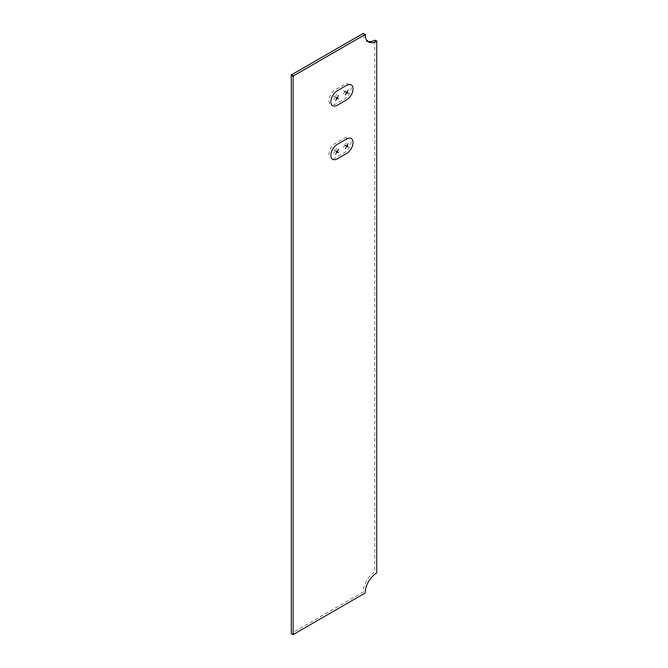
<?xml version="1.0" encoding="UTF-8"?>
<svg xmlns="http://www.w3.org/2000/svg" width="668" height="668" viewBox="0 0 668 668"><rect width="100%" height="100%" fill="white"/><g stroke="black" fill="none" stroke-linecap="round" stroke-linejoin="round"><path stroke-width="0.5" stroke-dasharray="3.34 2.5" d="M333.733 99.507L334.693 97.829M335.662 96.159L336.63 94.48M343.402 93.921L346.3 88.894M333.733 153.114L334.693 151.436M335.662 149.766L336.63 148.087M343.402 147.528L344.855 145.014L343.402 144.179M345.339 144.179L346.3 142.501M294.83 631.402L363.233 591.915A16.416 9.477 -60 0 1 374.088 572.267M343.402 90.572L344.855 91.407M333.733 96.159L335.177 96.994M333.733 149.766L335.177 150.601M374.84 41.14L374.84 571.808M364.11 38.018A16.416 9.477 -60 0 1 363.551 36.348M333.549 104.943A8.893 5.135 -60 0 0 335.177 104.25L344.855 98.672A8.893 5.135 -60 0 0 351.143 87.775M329.733 103.765A8.893 5.135 -60 0 1 335.177 89.737L344.855 84.151A8.893 5.135 -60 0 1 347.995 83.308M351.143 141.391A8.893 5.135 -60 0 1 344.855 152.279L335.177 157.865A8.893 5.135 -60 0 1 333.549 158.55M346.483 137.065A8.893 5.135 -60 0 0 344.855 137.758L335.177 143.344A8.893 5.135 -60 0 0 329.733 157.372"/><path stroke-width="1" d="M335.662 100.626L338.567 95.599M345.339 95.04L348.237 90.013M335.662 154.233L338.567 149.206M345.339 148.647L348.237 143.62M291.231 74.966L363.233 33.4L365.162 34.519A16.416 9.477 -60 0 0 376.769 41.216L376.769 572.927A16.416 9.477 -60 0 0 365.162 593.034L293.16 634.6L291.231 633.481L291.231 74.966L293.16 76.085L365.162 34.519M376.769 41.216L374.84 40.105A16.416 9.477 -60 0 1 366.632 40.915M345.339 91.691L348.237 93.361M335.662 97.269L338.567 98.947M345.339 145.298L348.237 146.968M335.662 150.884L338.567 152.554M293.16 76.085L293.16 634.6M346.784 85.27L337.115 90.848A8.893 5.135 -60 0 0 330.827 101.736A8.893 5.135 -60 0 0 337.115 105.369L346.784 99.782A8.893 5.135 -60 0 0 353.071 88.894A8.893 5.135 -60 0 0 346.784 85.27M346.784 138.877L337.115 144.463A8.893 5.135 -60 0 0 330.827 155.352A8.893 5.135 -60 0 0 337.115 158.976L346.784 153.398A8.893 5.135 -60 0 0 353.071 142.501A8.893 5.135 -60 0 0 346.784 138.877"/></g></svg>
